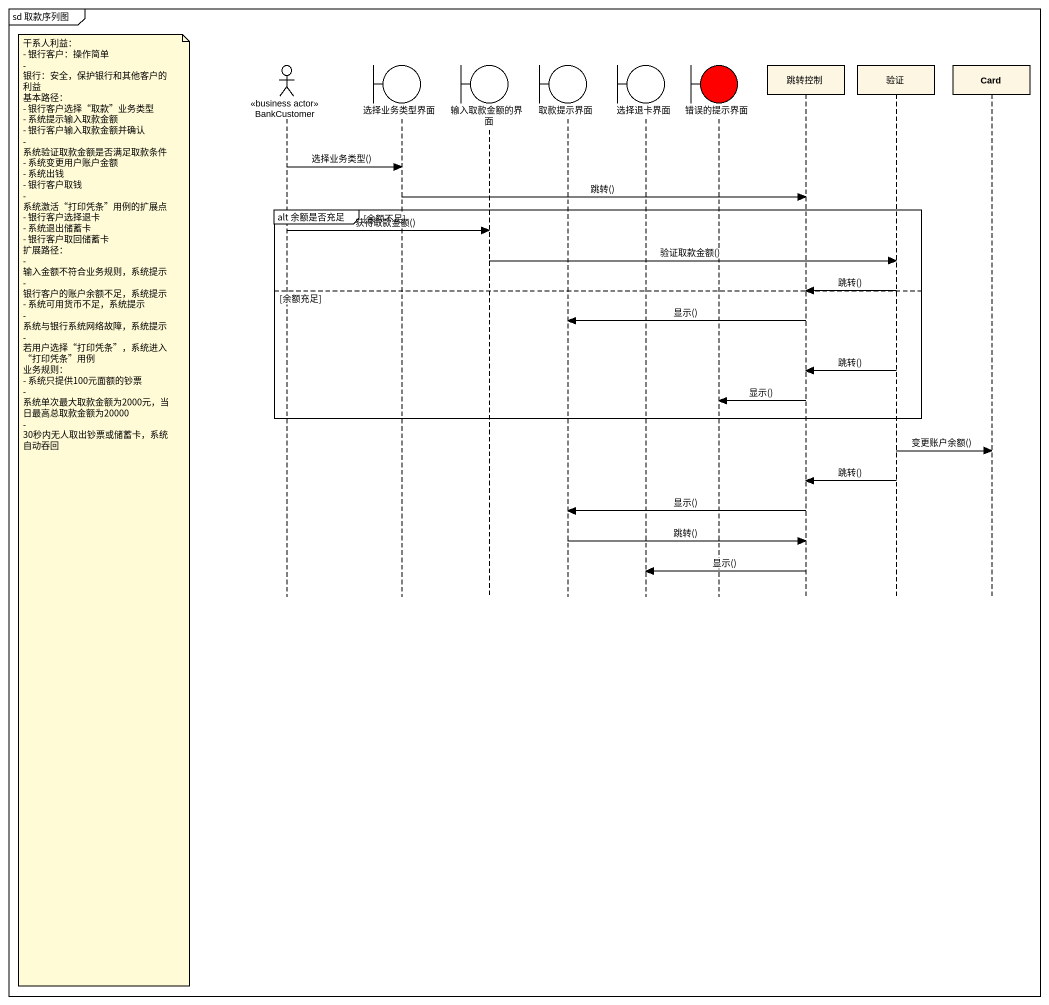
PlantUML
@startuml
mainframe sd 取款序列图
hide footbox
actor BankCustomer <<business actor>>
boundary 选择业务类型界面
boundary 输入取款金额的界面
boundary 取款提示界面
boundary 选择退卡界面
boundary 错误的提示界面 #FF0000
participant 跳转控制
participant 验证
participant "Card" as Card_

BankCustomer -> 选择业务类型界面 : 选择业务类型()
选择业务类型界面 -> 跳转控制 : 跳转()
group alt 余额是否充足 [余额不足]
  BankCustomer -> 输入取款金额的界面 : 获得取款金额()
  输入取款金额的界面 -> 验证 : 验证取款金额()
else 余额充足
  验证 -> 跳转控制 : 跳转()
  跳转控制 -> 取款提示界面 : 显示()
  验证 -> 跳转控制 : 跳转()
  跳转控制 -> 错误的提示界面 : 显示()
end
验证 -> Card_ : 变更账户余额()
验证 -> 跳转控制 : 跳转()
note left of BankCustomer
  干系人利益：
  - 银行客户：操作简单
  - 银行：安全，保护银行和其他客户的利益
  基本路径：
  - 银行客户选择“取款”业务类型
  - 系统提示输入取款金额
  - 银行客户输入取款金额并确认
  - 系统验证取款金额是否满足取款条件
  - 系统变更用户账户金额
  - 系统出钱
  - 银行客户取钱
  - 系统激活“打印凭条”用例的扩展点
  - 银行客户选择退卡
  - 系统退出储蓄卡
  - 银行客户取回储蓄卡
  扩展路径：
  - 输入金额不符合业务规则，系统提示
  - 银行客户的账户余额不足，系统提示
  - 系统可用货币不足，系统提示
  - 系统与银行系统网络故障，系统提示
  - 若用户选择“打印凭条”，系统进入“打印凭条”用例
  业务规则：
  - 系统只提供100元面额的钞票
  - 系统单次最大取款金额为2000元，当日最高总取款金额为20000
  - 30秒内无人取出钞票或储蓄卡，系统自动吞回
end note
跳转控制 -> 取款提示界面 : 显示()
取款提示界面 -> 跳转控制 : 跳转()
跳转控制 -> 选择退卡界面 : 显示()
@enduml
